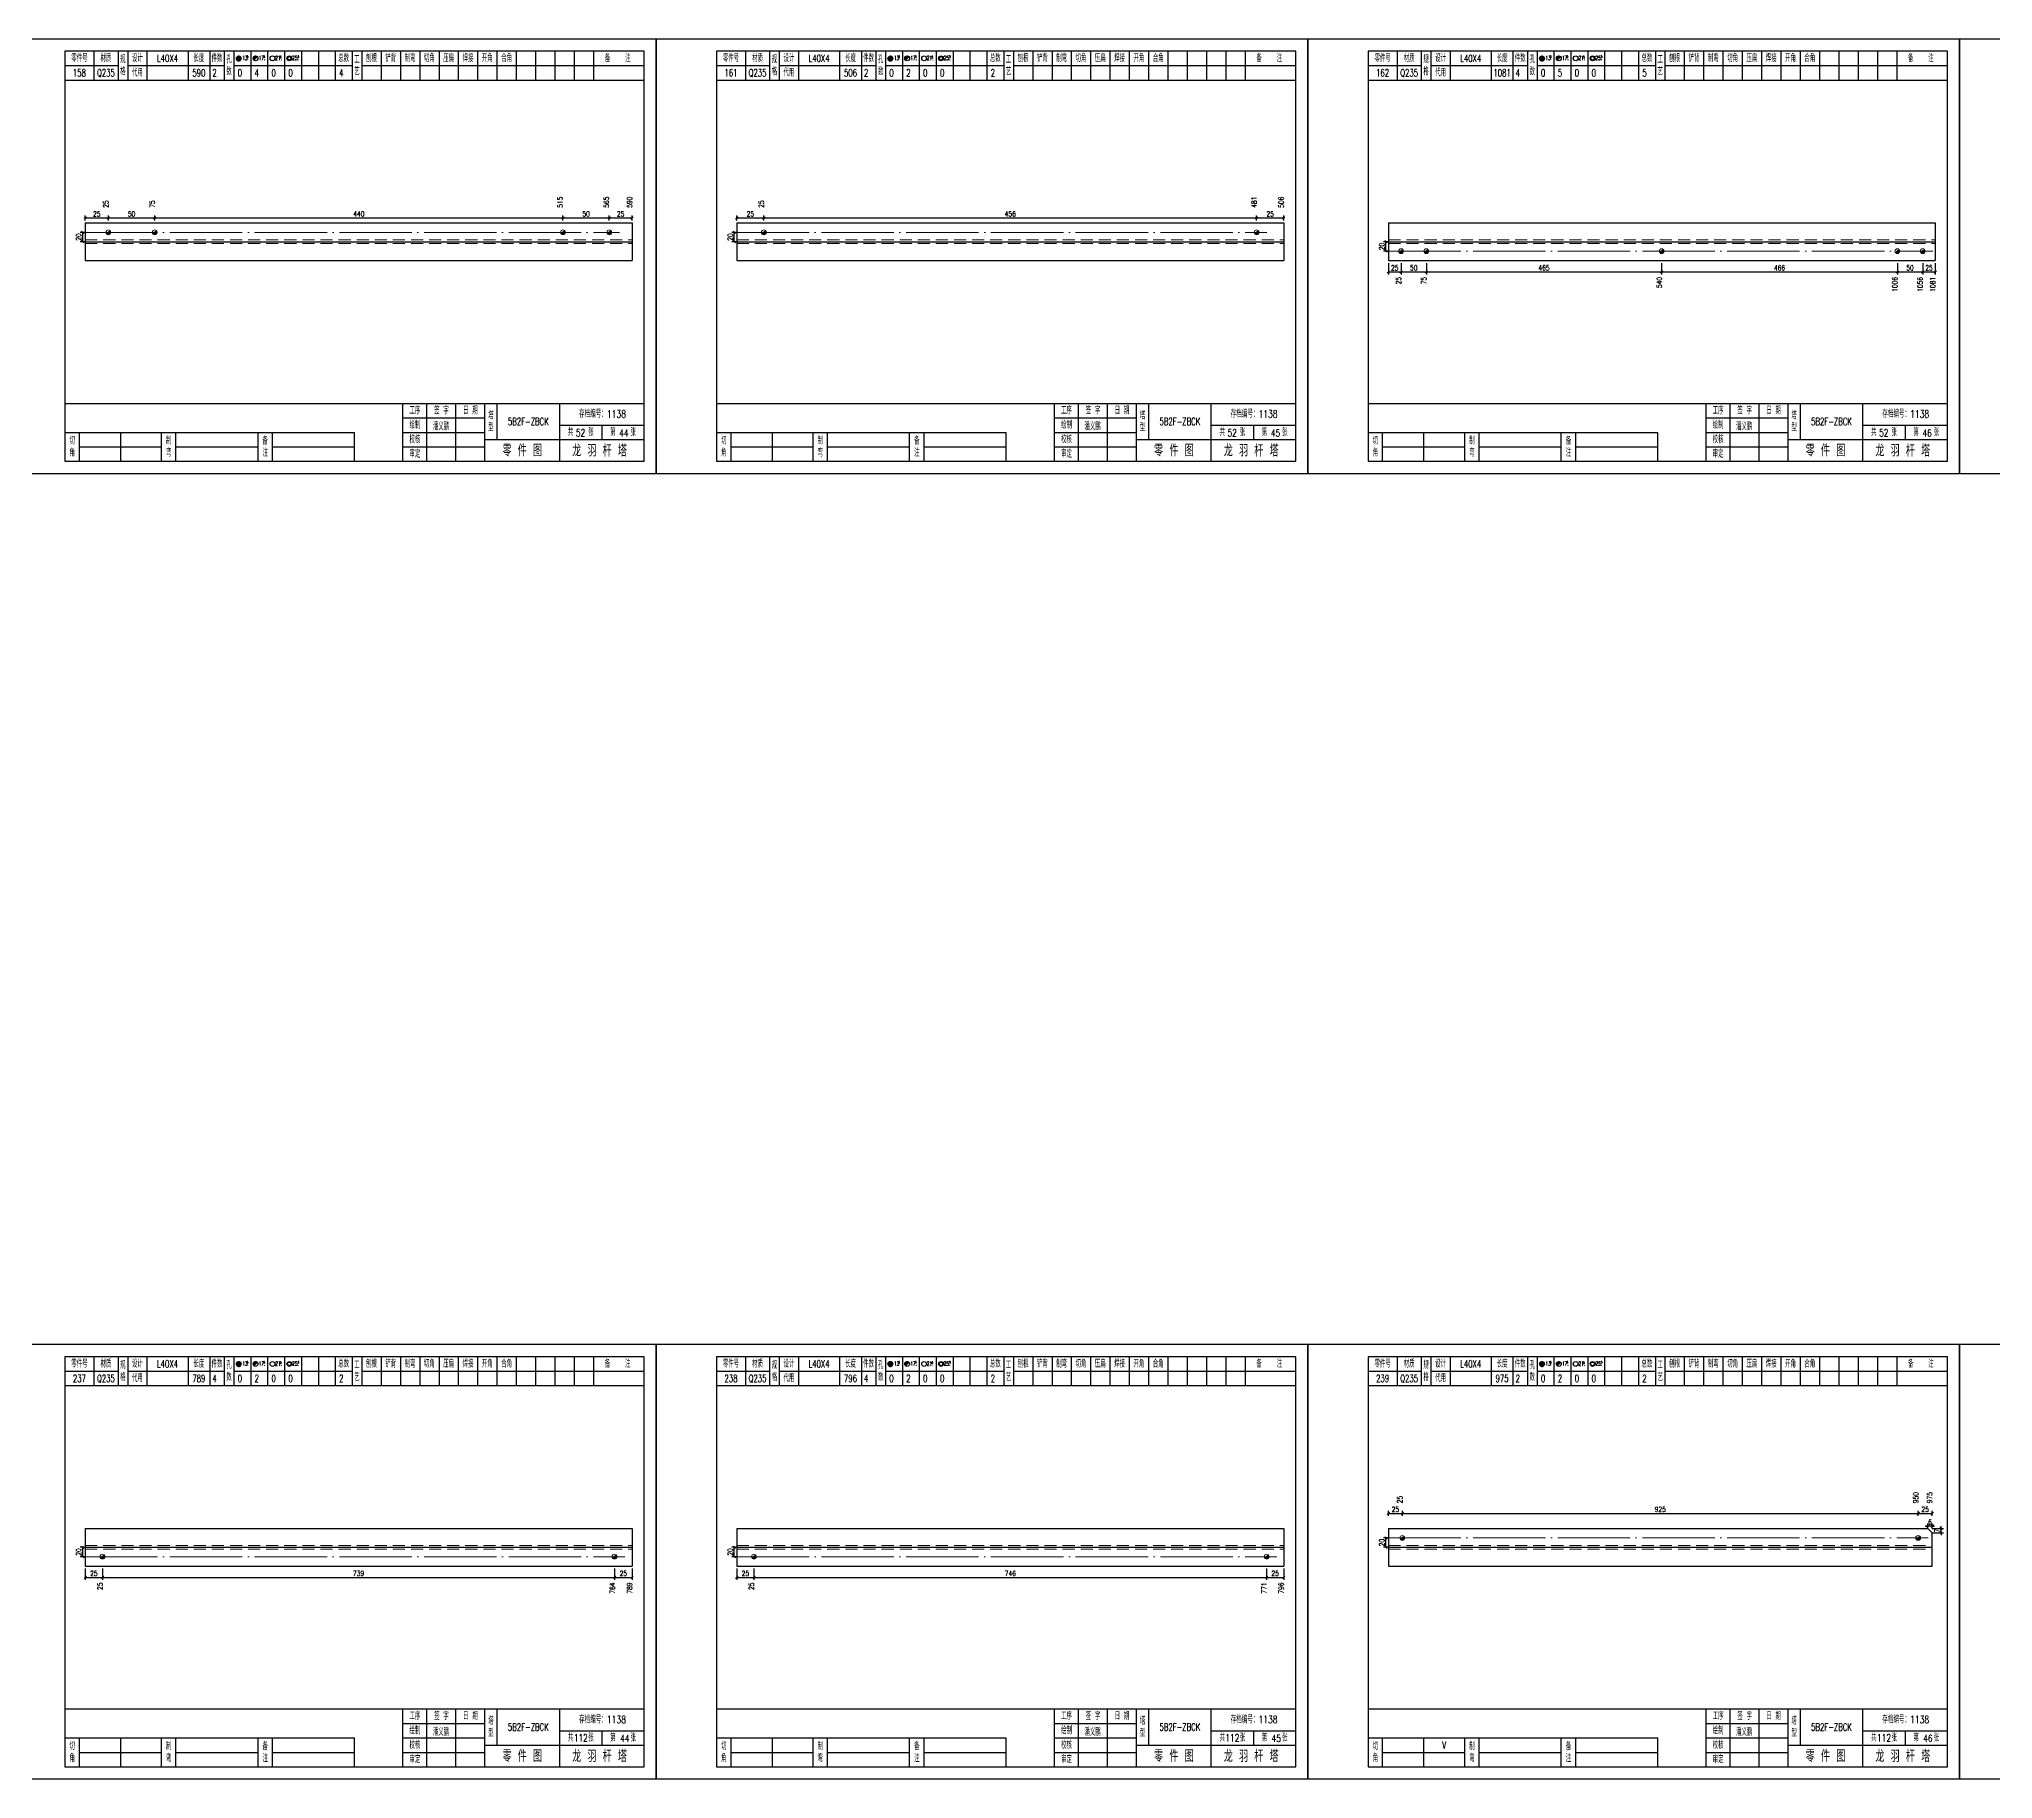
# Model space of a CAD drawing. Header units: millimetres. Extents: x 0 to 30240, y -10896 to -1348.
# Drawn here: x 11624 to 12434, y -2069 to -1348 of the extents above; entities that cross this region are included whole.
import ezdxf
from ezdxf.enums import TextEntityAlignment as Align

# ---------------------------------------------------------------- set-up
doc = ezdxf.new("R2010")
doc.units = ezdxf.units.MM
doc.header["$LTSCALE"] = 20
doc.header["$PDMODE"] = 1
doc.linetypes.add('DASHDOT2X', pattern=[1.75, 1.5, -0.125, 0, -0.125])
doc.linetypes.add('HIDDEN', pattern=[0.375, 0.25, -0.125])
for name, color, linetype, lineweight in [('1', 7, 'Continuous', 25), ('11', 3, 'Continuous', 13), ('2', 1, 'HIDDEN', 13), ('5', 1, 'Continuous', 13), ('7', 2, 'DASHDOT2X', 13)]:
    doc.layers.add(name, color=color, linetype=linetype, lineweight=lineweight)
doc.styles.get("Standard").update_dxf_attribs({"font": 'simplex', "width": 0.7, "bigfont": 'gbhzfs.shx'})
doc.styles.add('SYMBOL_TXT', font='txt.shx', dxfattribs={"width": 0.6})
doc.styles.add('TITLE_TXT', font='simplex.shx', dxfattribs={"width": 0.75, "height": 2.5, "bigfont": 'gbhzfs.shx'})
doc.dimstyles.get("Standard").update_dxf_attribs({"dimtxt": 2.1, "dimasz": 1, "dimexe": 1.05, "dimexo": 0, "dimgap": 0.63, "dimtad": 1, "dimzin": 0, "dimdsep": 46, "dimtxsty": 'standard', "dimblk": 'OBLIQUE', "dimblk1": 'OBLIQUE', "dimblk2": 'OBLIQUE', "dimcen": 0.09, "dimadec": 0, "dimazin": 0, "dimtfac": 1, "dimtdec": 1, "dimtix": 1, "dimtmove": 0, "dimatfit": 3, "dimfxl": 0, "dimtolj": 1, "dimtzin": 0, "dimarcsym": 0})
pattern_1 = [(0, (-3, 0), (0, 0.0125), [])]

# ---------------------------------------------------------------- blocks, each defined once
blk = doc.blocks.new('M12_HOLE')
h = blk.add_hatch()
h.set_pattern_fill('LINE', scale=0.1, style=0)
h.set_pattern_definition(pattern_1)
h.paths.add_polyline_path([(-5, 0, 1), (-1, 0, 1)])
at = {"color": 7}
blk.add_circle((-3, 0), 2, dxfattribs=at)
at = {"color": 7, "attachment_point": 1, "style": 'SYMBOL_TXT'}
for s, insert, char_height, width in [('13\\f??|b0|i0|c0|p54;.', (-0.1, 2.1), 3.5, 5.707), ('5', (3.7, 2.3), 1.8, 2.931)]:
    blk.add_mtext(s, dxfattribs=dict(at, insert=insert, char_height=char_height, width=width))
blk = doc.blocks.new('M16_HOLE')
h = blk.add_hatch()
h.set_pattern_fill('LINE', scale=0.1, style=0)
h.set_pattern_definition(pattern_1)
h.paths.add_polyline_path([(-1.6, 1.4, 0.668179), (-5, 0, 0.198912), (-4.4, -1.4)])
at = {"color": 7}
blk.add_circle((-3, 0), 2, dxfattribs=at)
at = {"color": 7, "attachment_point": 1, "style": 'SYMBOL_TXT'}
for s, insert, char_height, width in [('17.', (-0.4, 2.1), 3.5, 6.316), ('5', (3.6, 2.3), 1.8, 1.822)]:
    blk.add_mtext(s, dxfattribs=dict(at, insert=insert, char_height=char_height, width=width))
blk = doc.blocks.new('M20_HOLE')
at = {"color": 7}
blk.add_circle((-3, 0), 2, dxfattribs=at)
at = {"color": 7, "attachment_point": 1, "style": 'SYMBOL_TXT'}
for s, insert, char_height, width in [('21.', (-0.7, 2), 3.5, 6.074), ('5', (3.3, 2), 1.8, 1.458)]:
    blk.add_mtext(s, dxfattribs=dict(at, insert=insert, char_height=char_height, width=width))
blk = doc.blocks.new('M24_HOLE')
at = {"color": 7}
for radius in [2, 1.5]:
    blk.add_circle((-3, 0), radius, dxfattribs=at)
at = {"color": 7, "attachment_point": 1, "style": 'SYMBOL_TXT'}
for s, insert, char_height, width in [('25.', (-0.7, 2.1), 3.5, 2.429), ('5', (3.9, 2.3), 1.8, 1.944)]:
    blk.add_mtext(s, dxfattribs=dict(at, insert=insert, char_height=char_height, width=width))
blk = doc.blocks.new('JgCard')
for p, q in [((270, 180), (0, 180)), ((0, 180), (0, 0)), ((270, 0), (270, 180)), ((265, 175), (25, 175)), ((25, 175), (25, 5)), ((37, 175), (37, 163)), ((47, 175), (47, 163)), ((51, 175), (51, 163)), ((59, 175), (59, 163)), ((76, 175), (76, 163)), ((85, 175), (85, 163)), ((91, 175), (91, 163)), ((95, 175), (95, 163)), ((102, 175), (102, 163)), ((109, 175), (109, 163)), ((116, 175), (116, 163)), ((123, 175), (123, 163)), ((130, 175), (130, 163)), ((137, 175), (137, 163)), ((144, 175), (144, 163)), ((148, 175), (148, 163)), ((156, 175), (156, 163)), ((164, 175), (164, 163)), ((172, 175), (172, 163)), ((180, 175), (180, 163)), ((188, 175), (188, 163)), ((196, 175), (196, 163)), ((204, 175), (204, 163)), ((212, 175), (212, 163)), ((220, 175), (220, 163)), ((228, 175), (228, 163)), ((236, 175), (236, 163)), ((244, 175), (244, 163)), ((265, 5), (265, 175)), ((25, 169), (47, 169)), ((25, 163), (265, 163)), ((51, 169), (91, 169)), ((95, 169), (144, 169)), ((148, 169), (265, 169)), ((25, 29), (265, 29)), ((165, 5), (165, 29)), ((175, 5), (175, 29)), ((187, 5), (187, 29)), ((199, 5), (199, 29)), ((204, 29), (204, 14)), ((230, 5), (230, 29)), ((25, 17), (145, 17)), ((31, 5), (31, 17)), ((48, 17), (48, 5)), ((65, 5), (65, 17)), ((71, 5), (71, 17)), ((105, 5), (105, 17)), ((111, 5), (111, 17)), ((145, 5), (145, 17)), ((165, 23), (199, 23)), ((165, 17), (199, 17)), ((230, 20), (265, 20)), ((247.5, 20), (247.5, 14)), ((31, 11), (65, 11)), ((71, 11), (105, 11)), ((111, 11), (145, 11)), ((165, 11), (199, 11)), ((199, 14), (265, 14)), ((0, 0), (270, 0)), ((25, 5), (265, 5))]:
    blk.add_line(p, q)
blk.add_lwpolyline([(96.03, 171.99, -1), (98.03, 171.99, -1)], format="xyb", close=True)
blk.add_point((145, 96))
at = {"xscale": 0.5, "yscale": 0.5, "zscale": 0.5}
for name, p in [('M12_HOLE', (98.53, 171.99)), ('M16_HOLE', (105.5, 172)), ('M20_HOLE', (112.5, 172)), ('M24_HOLE', (119.5, 172))]:
    blk.add_blockref(name, p, dxfattribs=at)
at = {"style": 'TITLE_TXT', "width": 0.75}
for s, height, p in [('存档编号：1138', 3.076, (238.02, 23.07)), ('潘义鹏', 3, (177.45, 17.91)), ('龙 羽 杆 塔', 5, (235.17, 6.97))]:
    blk.add_text(s, height=height, dxfattribs=at).set_placement(p)
at = {"attachment_point": 5, "style": 'TITLE_TXT'}
for s, insert, char_height, width in [('零件号', (31, 172), 3, 15), ('材质', (42, 172), 3, 8), ('规格', (49, 169), 3, 4), ('设计', (55, 172), 3, 8), ('长度', (80.5, 172), 3, 8), ('件数', (88, 172), 3, 6), ('孔数', (93, 169), 3, 4), ('总数', (140.5, 172), 3, 7), ('工\\P艺', (146, 169), 3, 4), ('刨根', (152, 172), 3, 8), ('铲背', (160, 172), 3, 8), ('制弯', (168, 172), 3, 8), ('切角', (176, 172), 3, 8), ('压扁', (184, 172), 3, 8), ('焊接', (192, 172), 3, 8), ('开角', (200, 172), 3, 8), ('合角', (208, 172), 3, 8), ('备    注', (254, 172), 3, 22), ('代用', (55, 166), 3, 8), ('工序', (170, 26), 3, 10), ('签 字', (181, 26), 3, 12), ('日 期', (193, 26), 3, 12), ('塔\\P型', (201.5, 21.5), 3, 5), ('绘制', (170, 20), 3, 10), ('共    张', (238.75, 17), 3, 17.5), ('第    张', (256.25, 17), 3, 17.5), ('切\\P角', (28, 11), 3, 6), ('制\\P弯', (68, 11), 3, 6), ('备\\P注', (108, 11), 3, 6), ('校核', (170, 14), 3, 10), ('审定', (170, 8), 3, 10), ('零 件 图', (214.5, 9.5), 5, 31)]:
    blk.add_mtext(s, dxfattribs=dict(at, insert=insert, char_height=char_height, width=width))
blk = doc.blocks.new('M16')
for p, q in [((-0.71, -0.71), (0.71, 0.71)), ((-0.4, 0), (0.4, 0)), ((0, 0.4), (0, -0.4))]:
    blk.add_line(p, q)
blk.add_circle((0, 0), 1)
for radius in [0.8, 0.6, 0.4, 0.2]:
    blk.add_arc((0, 0), radius, 225, 45)
blk = doc.blocks.new('_Oblique')
at = {"color": 0, "linetype": 'ByBlock', "lineweight": -2}
blk.add_line((-0.5, -0.5), (0.5, 0.5), dxfattribs=at)
blk = doc.blocks.new('*D1501')
at = {"layer": '11', "color": 0, "lineweight": -2}
for p, q in [((12408.7, -1965.2), (12413.42, -1965.2)), ((12408.7, -1966.94), (12413.42, -1966.94)), ((12412.38, -1965.2), (12412.38, -1964.2)), ((12412.38, -1966.94), (12412.38, -1965.2)), ((12412.38, -1966.94), (12412.38, -1967.94))]:
    blk.add_line(p, q, dxfattribs=at)
at = {"layer": 'Defpoints', "color": 0}
for p in [(12408.7, -1965.2), (12408.7, -1966.94), (12412.38, -1965.2)]:
    blk.add_point(p, dxfattribs=at)
at = {"layer": '11', "color": 0, "lineweight": -2}
for p, rotation in [((12412.38, -1965.2), 270), ((12412.38, -1966.94), 90)]:
    blk.add_blockref('_Oblique', p, dxfattribs=dict(at, rotation=rotation))
at = {"layer": '11', "color": 0, "insert": (12410.69, -1966.07), "char_height": 2.1, "attachment_point": 5, "rotation": 90}
blk.add_mtext('\\A1;7', dxfattribs=at)
blk = doc.blocks.new('*D1502')
at = {"layer": '11', "color": 0, "lineweight": -2}
for p, q in [((12406.85, -1964.15), (12405.85, -1964.15)), ((12406.85, -1965.2), (12406.85, -1963.1)), ((12408.7, -1964.15), (12406.85, -1964.15)), ((12408.7, -1965.2), (12408.7, -1963.1)), ((12408.7, -1964.15), (12409.7, -1964.15))]:
    blk.add_line(p, q, dxfattribs=at)
at = {"layer": 'Defpoints', "color": 0}
for p in [(12406.85, -1964.15), (12406.85, -1965.2), (12408.7, -1965.2)]:
    blk.add_point(p, dxfattribs=at)
at = {"layer": '11', "color": 0, "lineweight": -2}
blk.add_blockref('_Oblique', (12406.85, -1964.15), dxfattribs=at)
at = {"layer": '11', "color": 0, "lineweight": -2, "rotation": 180}
blk.add_blockref('_Oblique', (12408.7, -1964.15), dxfattribs=at)
at = {"layer": '11', "color": 0, "insert": (12407.78, -1962.47), "char_height": 2.1, "attachment_point": 5}
blk.add_mtext('\\A1;6', dxfattribs=at)

msp = doc.modelspace()

# ---------------------------------------------------------------- linework, layer by layer
at = {"layer": '1'}
for p, q in [((11643.4, -1424.093), (11643.4, -1439.633)), ((11643.4, -1424.093), (11870, -1424.093)), ((11870, -1424.093), (11870, -1439.633)), ((11913.4, -1424.093), (11913.4, -1439.633)), ((11913.4, -1424.093), (12140, -1424.093)), ((12140, -1424.093), (12140, -1439.633)), ((12183.4, -1424.093), (12183.4, -1439.633)), ((12183.4, -1424.093), (12410, -1424.093)), ((12410, -1424.093), (12410, -1439.633)), ((11643.4, -1431.863), (11870, -1431.863)), ((11913.4, -1431.863), (12140, -1431.863)), ((12183.4, -1431.863), (12410, -1431.863)), ((11643.4, -1439.633), (11870, -1439.633)), ((11913.4, -1439.633), (12140, -1439.633)), ((12183.4, -1439.633), (12410, -1439.633)), ((11643.4, -1965.196), (11643.4, -1980.736)), ((11643.4, -1965.196), (11870, -1965.196)), ((11870, -1965.196), (11870, -1980.736)), ((11913.4, -1965.196), (11913.4, -1980.736)), ((11913.4, -1965.196), (12140, -1965.196)), ((12140, -1965.196), (12140, -1980.736)), ((12183.4, -1965.196), (12183.4, -1980.736)), ((12183.4, -1965.196), (12406.852, -1965.196)), ((12406.852, -1965.196), (12408.7, -1966.944)), ((12408.7, -1972.966), (12408.7, -1966.944)), ((11643.4, -1972.966), (11870, -1972.966)), ((11913.4, -1972.966), (12140, -1972.966)), ((12183.4, -1972.966), (12408.7, -1972.966)), ((12408.7, -1980.736), (12408.7, -1972.966)), ((11643.4, -1980.736), (11870, -1980.736)), ((11913.4, -1980.736), (12140, -1980.736)), ((12183.4, -1980.736), (12408.7, -1980.736))]:
    msp.add_line(p, q, dxfattribs=at)
at = {"layer": '2'}
for p, q in [((11643.4, -1431.086), (11870, -1431.086)), ((11643.4, -1432.64), (11870, -1432.64)), ((11913.4, -1431.086), (12140, -1431.086)), ((11913.4, -1432.64), (12140, -1432.64)), ((12183.4, -1431.086), (12410, -1431.086)), ((12183.4, -1432.64), (12410, -1432.64)), ((11643.4, -1972.189), (11870, -1972.189)), ((11643.4, -1973.743), (11870, -1973.743)), ((11913.4, -1972.189), (12140, -1972.189)), ((11913.4, -1973.743), (12140, -1973.743)), ((12183.4, -1972.189), (12408.7, -1972.189)), ((12183.4, -1973.743), (12408.7, -1973.743))]:
    msp.add_line(p, q, dxfattribs=at)
at = {"layer": '7'}
for p, q in [((11643.4, -1427.978), (11864.752, -1427.978)), ((11913.4, -1427.978), (12133.004, -1427.978)), ((12183.4, -1435.748), (12408.97, -1435.748)), ((12183.4, -1969.081), (12407.099, -1969.081)), ((11643.4, -1976.851), (11866.94, -1976.851)), ((11913.4, -1976.851), (12137.134, -1976.851))]:
    msp.add_line(p, q, dxfattribs=at)

# ---------------------------------------------------------------- block references
at = {"layer": '1'}
for p in [(11610, -1527.863), (11880, -1527.863), (12150, -1527.863), (12420, -1527.863), (11610, -2068.966), (11880, -2068.966), (12150, -2068.966), (12420, -2068.966)]:
    msp.add_blockref('JgCard', p, dxfattribs=at)
at = {"layer": '5'}
for p in [(11653.009, -1427.978), (11672.226, -1427.978), (11841.335, -1427.978), (11860.552, -1427.978), (11924.596, -1427.978), (12128.804, -1427.978), (12188.641, -1435.748), (12199.122, -1435.748), (12296.601, -1435.748), (12394.289, -1435.748), (12404.77, -1435.748), (12189.176, -1969.081), (12402.899, -1969.081), (11650.577, -1976.851), (11862.74, -1976.851), (11920.518, -1976.851), (12132.934, -1976.851)]:
    msp.add_blockref('M16', p, dxfattribs=at)

# ---------------------------------------------------------------- texts
at = {"style": 'TITLE_TXT', "width": 0.75}
for s, p in [('52', (11846.734, -1512.53)), ('44', (11864.691, -1512.621)), ('52', (12116.734, -1512.53)), ('45', (12134.691, -1512.621)), ('52', (12386.734, -1512.53)), ('46', (12404.691, -1512.621)), ('112', (11845.855, -2053.439)), ('44', (11865.003, -2053.654)), ('112', (12115.855, -2053.439)), ('45', (12135.003, -2053.654)), ('112', (12385.855, -2053.439)), ('46', (12405.003, -2053.654))]:
    msp.add_text(s, height=3, dxfattribs=at).set_placement(p)
at = {"layer": '1', "width": 0.7}
for s, p in [('L40X4', (11677.5, -1355.863)), ('L40X4', (11947.5, -1355.863)), ('L40X4', (12217.5, -1355.863)), ('158', (11641, -1361.863)), ('Q235', (11652, -1361.863)), ('590', (11690.5, -1361.863)), ('2', (11697, -1361.863)), ('0', (11707.5, -1361.863)), ('4', (11714.5, -1361.863)), ('0', (11721.5, -1361.863)), ('0', (11728.5, -1361.863)), ('4', (11749.5, -1361.863)), ('161', (11911, -1361.863)), ('Q235', (11922, -1361.863)), ('506', (11960.5, -1361.863)), ('2', (11967, -1361.863)), ('0', (11977.5, -1361.863)), ('2', (11984.5, -1361.863)), ('0', (11991.5, -1361.863)), ('0', (11998.5, -1361.863)), ('2', (12019.5, -1361.863)), ('162', (12181, -1361.863)), ('Q235', (12192, -1361.863)), ('1081', (12230.5, -1361.863)), ('4', (12237, -1361.863)), ('0', (12247.5, -1361.863)), ('5', (12254.5, -1361.863)), ('0', (12261.5, -1361.863)), ('0', (12268.5, -1361.863)), ('5', (12289.5, -1361.863)), ('237', (11641, -1902.966)), ('Q235', (11652, -1902.966)), ('L40X4', (11677.5, -1896.966)), ('789', (11690.5, -1902.966)), ('4', (11697, -1902.966)), ('0', (11707.5, -1902.966)), ('2', (11714.5, -1902.966)), ('0', (11721.5, -1902.966)), ('0', (11728.5, -1902.966)), ('2', (11749.5, -1902.966)), ('238', (11911, -1902.966)), ('Q235', (11922, -1902.966)), ('L40X4', (11947.5, -1896.966)), ('796', (11960.5, -1902.966)), ('4', (11967, -1902.966)), ('0', (11977.5, -1902.966)), ('2', (11984.5, -1902.966)), ('0', (11991.5, -1902.966)), ('0', (11998.5, -1902.966)), ('2', (12019.5, -1902.966)), ('239', (12181, -1902.966)), ('Q235', (12192, -1902.966)), ('L40X4', (12217.5, -1896.966)), ('975', (12230.5, -1902.966)), ('2', (12237, -1902.966)), ('0', (12247.5, -1902.966)), ('2', (12254.5, -1902.966)), ('0', (12261.5, -1902.966)), ('0', (12268.5, -1902.966)), ('2', (12289.5, -1902.966)), ('V', (12206.5, -2054.966))]:
    msp.add_text(s, height=3, dxfattribs=at).set_placement(p, align=Align.MIDDLE_CENTER)
for s, p in [('25', (11653.009, -1417.793)), ('75', (11672.226, -1417.793)), ('515', (11841.174, -1417.793)), ('565', (11860.391, -1417.793)), ('590', (11870, -1417.793)), ('25', (11924.596, -1417.793)), ('481', (12128.804, -1417.793)), ('506', (12140, -1417.793)), ('950', (12402.949, -1954.696)), ('975', (12408.7, -1954.696)), ('25', (12189.176, -1954.696))]:
    msp.add_text(s, height=2.1, rotation=90, dxfattribs=at).set_placement(p)
for s, p in [('25', (12188.641, -1446.458)), ('75', (12199.122, -1446.458)), ('540', (12296.701, -1446.458)), ('1006', (12394.278, -1446.458)), ('1056', (12404.759, -1446.458)), ('1081', (12410, -1446.458)), ('25', (11650.577, -1987.561)), ('764', (11862.896, -1987.561)), ('789', (11870, -1987.561)), ('25', (11920.518, -1987.561)), ('771', (12132.882, -1987.561)), ('796', (12140, -1987.561))]:
    msp.add_text(s, height=2.1, rotation=90, dxfattribs=at).set_placement(p, align=Align.RIGHT)
at = {"layer": '1', "char_height": 3, "width": 26, "attachment_point": 5}
for insert in [(11827, -1506.363), (12097, -1506.363), (12367, -1506.363), (11827, -2047.466), (12097, -2047.466), (12367, -2047.466)]:
    msp.add_mtext('5B2F-ZBCK', dxfattribs=dict(at, insert=insert))

# ---------------------------------------------------------------- dimensions: what is measured, and where the dimension line sits
at = {"layer": '1'}
for base, p1, p2 in [((11642.35, -1427.978), (11643.35, -1431.863), (11643.35, -1427.978)), ((11912.35, -1427.978), (11913.35, -1431.863), (11913.35, -1427.978)), ((12182.35, -1431.863), (12183.35, -1435.748), (12183.35, -1431.863)), ((11642.35, -1972.966), (11643.35, -1976.851), (11643.35, -1972.966)), ((11912.35, -1972.966), (11913.35, -1976.851), (11913.35, -1972.966)), ((12182.35, -1969.081), (12183.35, -1972.966), (12183.35, -1969.081))]:
    msp.add_linear_dim(base=base, p1=p1, p2=p2, angle=90, text='20', dimstyle='standard', dxfattribs=at).render()
at = {"layer": '11'}
for base, p1, p2, text in [((11653.009, -1421.993), (11643.4, -1423.043), (11653.009, -1423.043), '25'), ((11672.226, -1421.993), (11653.009, -1423.043), (11672.226, -1423.043), '50'), ((11841.335, -1421.993), (11672.226, -1423.043), (11841.335, -1423.043), '440'), ((11860.552, -1421.993), (11841.335, -1423.043), (11860.552, -1423.043), '50'), ((11870, -1421.993), (11860.552, -1423.043), (11870, -1423.043), '25'), ((11924.596, -1421.993), (11913.4, -1423.043), (11924.596, -1423.043), '25'), ((12128.804, -1421.993), (11924.596, -1423.043), (12128.804, -1423.043), '456'), ((12140, -1421.993), (12128.804, -1423.043), (12140, -1423.043), '25'), ((12188.641, -1444.358), (12183.4, -1440.683), (12188.641, -1440.683), '25'), ((12199.122, -1444.358), (12188.641, -1440.683), (12199.122, -1440.683), '50'), ((12296.601, -1444.358), (12199.122, -1440.683), (12296.601, -1440.683), '465'), ((12394.289, -1444.358), (12296.601, -1440.683), (12394.289, -1440.683), '466'), ((12404.77, -1444.358), (12394.289, -1440.683), (12404.77, -1440.683), '50'), ((12410, -1444.358), (12404.77, -1440.683), (12410, -1440.683), '25'), ((12189.176, -1958.896), (12183.4, -1959.946), (12189.176, -1959.946), '25'), ((12402.899, -1958.896), (12189.176, -1959.946), (12402.899, -1959.946), '925'), ((12408.7, -1958.896), (12402.899, -1959.946), (12408.7, -1959.946), '25'), ((11650.577, -1985.461), (11643.4, -1981.786), (11650.577, -1981.786), '25'), ((11862.74, -1985.461), (11650.577, -1981.786), (11862.74, -1981.786), '739'), ((11870, -1985.461), (11862.74, -1981.786), (11870, -1981.786), '25'), ((11920.518, -1985.461), (11913.4, -1981.786), (11920.518, -1981.786), '25'), ((12132.934, -1985.461), (11920.518, -1981.786), (12132.934, -1981.786), '746'), ((12140, -1985.461), (12132.934, -1981.786), (12140, -1981.786), '25')]:
    msp.add_linear_dim(base=base, p1=p1, p2=p2, text=text, dimstyle='standard', dxfattribs=at).render()
dim = msp.add_linear_dim(base=(12406.852, -1964.146), p1=(12408.7, -1965.196), p2=(12406.852, -1965.196), text='6', dimstyle='standard', dxfattribs=at)
dim.commit()
dim.dimension.update_dxf_attribs({"geometry": '*D1502', "text_midpoint": (12407.776, -1962.466)})
dim = msp.add_linear_dim(base=(12412.375, -1965.196), p1=(12408.7, -1966.944), p2=(12408.7, -1965.196), angle=90, text='7', dimstyle='standard', dxfattribs=at)
dim.commit()
dim.dimension.update_dxf_attribs({"geometry": '*D1501', "text_midpoint": (12410.695, -1966.07)})

doc.saveas('drawing.dxf')
